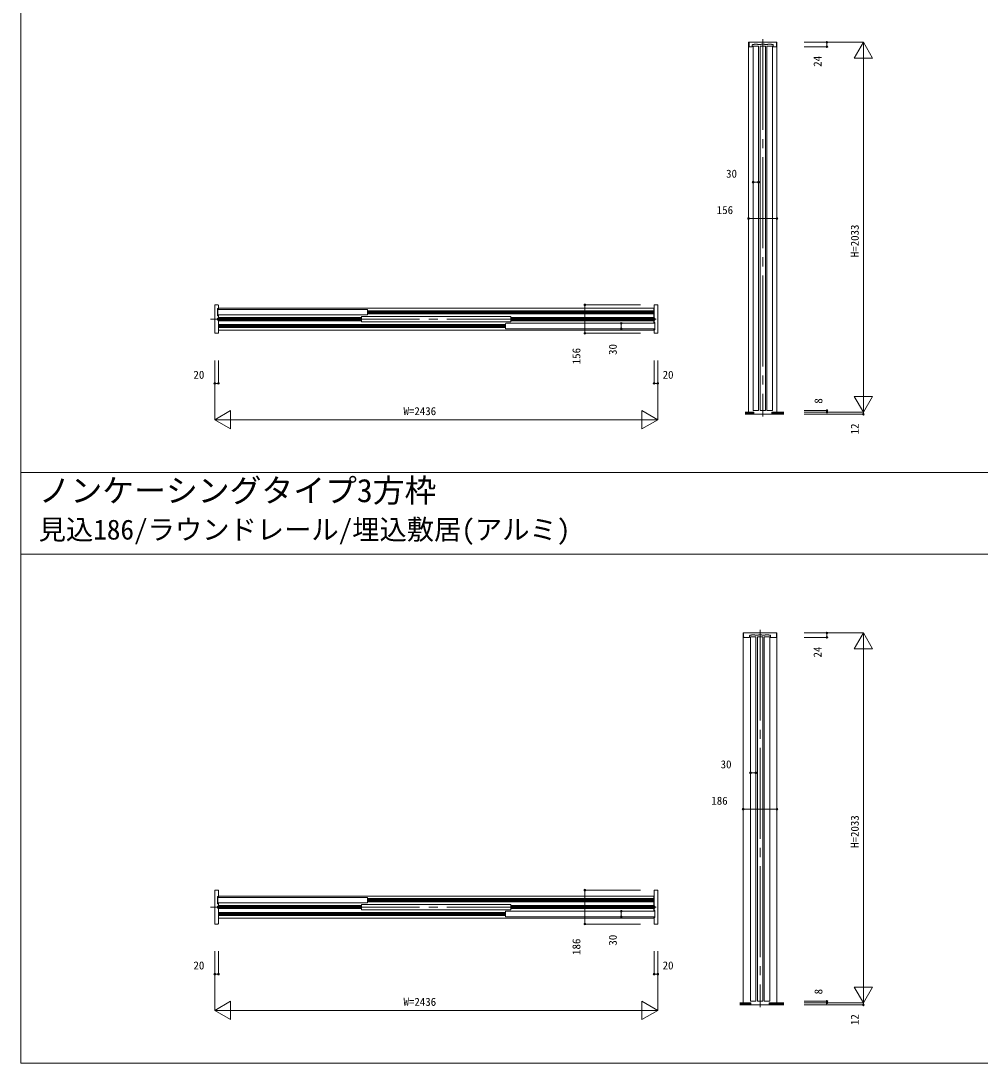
# Model space of a CAD drawing. Units: millimetres, scale not verified. Extents: x -14341 to 14341, y -10000 to 10000.
# Drawn here: x -14341 to -9065, y -10000 to -4269 of the extents above; entities that cross this region are included whole.
import ezdxf
from ezdxf.enums import TextEntityAlignment as Align

# ---------------------------------------------------------------- set-up
doc = ezdxf.new("R2010")
doc.units = ezdxf.units.MM
doc.header["$LTSCALE"] = 50
doc.linetypes.add('USER1', pattern=[13, 10, -1, 1, -1])
doc.layers.add('0-0_0', color=7, linetype='Continuous')
for name, color, linetype, lineweight in [('0-1_YKK_F1', 7, 'Continuous', 18), ('0-4_YKK_N1', 2, 'Continuous', 18), ('0-5_YKK_B1', 4, 'Continuous', 18), ('0-6_YKK_Z1', 7, 'Continuous', 18)]:
    doc.layers.add(name, color=color, linetype=linetype, lineweight=lineweight)
doc.styles.add('ＭＳ ゴシック', font='')
doc.styles.get('ＭＳ ゴシック').set_extended_font_data('MS Gothic')

msp = doc.modelspace()

# ---------------------------------------------------------------- linework, layer by layer
at = {"layer": '0-1_YKK_F1'}
for p, q in [((-14340.51, -10000), (-14340.51, 10000)), ((-14340.51, -6752.5), (14159.49, -6752.5)), ((-14340.51, -7202.5), (14159.49, -7202.5)), ((-14340.51, -10000), (14340.51, -10000))]:
    msp.add_line(p, q, dxfattribs=at)
at = {"layer": '0-4_YKK_N1'}
for p, q in [((-10032.01, -4387.5), (-9707.01, -4387.5)), ((-10032.01, -4411.5), (-9907.01, -4411.5)), ((-9907.01, -4387.5), (-9907.01, -4411.5)), ((-9757.01, -4474.1), (-9707.01, -4387.5)), ((-9707.01, -6420.5), (-9707.01, -4387.5)), ((-9707.01, -4387.5), (-9657.01, -4474.1)), ((-9757.01, -4474.1), (-9657.01, -4474.1)), ((-10283.01, -5156.88), (-10313.01, -5156.88)), ((-10338.01, -5356.88), (-10182.01, -5356.88)), ((-11238.01, -5987.5), (-11238.01, -5831.5)), ((-10933.01, -5831.5), (-11238.01, -5831.5)), ((-11038.01, -5962.5), (-11038.01, -5932.5)), ((-10933.01, -5987.5), (-11238.01, -5987.5)), ((-13274.01, -6137.5), (-13274.01, -6462.5)), ((-13254.01, -6137.5), (-13254.01, -6262.5)), ((-10858.01, -6137.5), (-10858.01, -6262.5)), ((-10838.01, -6137.5), (-10838.01, -6462.5)), ((-13274.01, -6262.5), (-13254.01, -6262.5)), ((-10838.01, -6262.5), (-10858.01, -6262.5)), ((-9757.01, -6333.9), (-9657.01, -6333.9)), ((-13274.01, -6462.5), (-13187.41, -6412.5)), ((-13187.41, -6412.5), (-13187.41, -6512.5)), ((-10924.61, -6412.5), (-10924.61, -6512.5)), ((-10924.61, -6412.5), (-10838.01, -6462.5)), ((-10032.01, -6412.5), (-9907.01, -6412.5)), ((-9907.01, -6412.5), (-9907.01, -6420.5)), ((-13274.01, -6462.5), (-10838.01, -6462.5)), ((-13274.01, -6462.5), (-13187.41, -6512.5)), ((-10924.61, -6512.5), (-10838.01, -6462.5)), ((-10032.01, -6420.5), (-9707.01, -6420.5)), ((-10032.01, -6432.5), (-9707.01, -6432.5)), ((-9707.01, -6420.5), (-9707.01, -6432.5)), ((-10032.01, -7635), (-9707.01, -7635)), ((-10032.01, -7659), (-9907.01, -7659)), ((-9907.01, -7635), (-9907.01, -7659)), ((-9757.01, -7721.6), (-9707.01, -7635)), ((-9707.01, -9668), (-9707.01, -7635)), ((-9707.01, -7635), (-9657.01, -7721.6)), ((-9757.01, -7721.6), (-9657.01, -7721.6)), ((-10298.01, -8404.38), (-10328.01, -8404.38)), ((-10368.01, -8604.38), (-10182.01, -8604.38)), ((-11238.01, -9235), (-11238.01, -9049)), ((-10933.01, -9049), (-11238.01, -9049)), ((-11038.01, -9195), (-11038.01, -9165)), ((-10933.01, -9235), (-11238.01, -9235)), ((-13274.01, -9385), (-13274.01, -9710)), ((-13254.01, -9385), (-13254.01, -9510)), ((-10858.01, -9385), (-10858.01, -9510)), ((-10838.01, -9385), (-10838.01, -9710)), ((-13274.01, -9510), (-13254.01, -9510)), ((-10838.01, -9510), (-10858.01, -9510)), ((-9757.01, -9581.4), (-9657.01, -9581.4)), ((-13274.01, -9710), (-13187.41, -9660)), ((-13187.41, -9660), (-13187.41, -9760)), ((-10924.61, -9660), (-10924.61, -9760)), ((-10924.61, -9660), (-10838.01, -9710)), ((-10032.01, -9660), (-9907.01, -9660)), ((-10032.01, -9668), (-9707.01, -9668)), ((-10032.01, -9680), (-9707.01, -9680)), ((-9907.01, -9660), (-9907.01, -9668)), ((-9707.01, -9668), (-9707.01, -9680)), ((-13274.01, -9710), (-10838.01, -9710)), ((-13274.01, -9710), (-13187.41, -9760)), ((-10924.61, -9760), (-10838.01, -9710))]:
    msp.add_line(p, q, dxfattribs=at)
for points in [[(-9757.01, -6333.9), (-9707.01, -6420.5), (-9657.01, -6333.9)], [(-9757.01, -9581.4), (-9707.01, -9668), (-9657.01, -9581.4)]]:
    msp.add_lwpolyline(points, dxfattribs=at)
for centre in [(-9907.01, -4387.5), (-9907.01, -4411.5), (-10313.01, -5156.88), (-10283.01, -5156.88), (-10338.01, -5356.88), (-10182.01, -5356.88), (-11238.01, -5831.5), (-11038.01, -5932.5), (-11038.01, -5962.5), (-11238.01, -5987.5), (-13274.01, -6262.5), (-13254.01, -6262.5), (-10858.01, -6262.5), (-10838.01, -6262.5), (-9907.01, -6412.5), (-9907.01, -6420.5), (-9707.01, -6432.5), (-9907.01, -7635), (-9907.01, -7659), (-10328.01, -8404.38), (-10298.01, -8404.38), (-10368.01, -8604.38), (-10182.01, -8604.38), (-11238.01, -9049), (-11038.01, -9165), (-11038.01, -9195), (-11238.01, -9235), (-13274.01, -9510), (-13254.01, -9510), (-10858.01, -9510), (-10838.01, -9510), (-9907.01, -9660), (-9907.01, -9668), (-9707.01, -9680)]:
    msp.add_circle(centre, 5, dxfattribs=at)
at = {"layer": '0-5_YKK_B1'}
for p, q in [((-10338.01, -4387.5), (-10182.01, -4387.5)), ((-10338.01, -6420.5), (-10338.01, -4387.5)), ((-10313.01, -4408.5), (-10313.01, -6412.5)), ((-10283.01, -4408.5), (-10313.01, -4408.5)), ((-10283.01, -4408.5), (-10283.01, -6412.5)), ((-10275.01, -4408.5), (-10275.01, -6412.5)), ((-10245.01, -4408.5), (-10275.01, -4408.5)), ((-10245.01, -4408.5), (-10245.01, -6412.5)), ((-10237.01, -4408.5), (-10237.01, -6412.5)), ((-10207.01, -4408.5), (-10237.01, -4408.5)), ((-10207.01, -4408.5), (-10207.01, -6412.5)), ((-10202.31, -4402.3), (-10202.31, -4411)), ((-10182.01, -6420.5), (-10182.01, -4387.5)), ((-13254.01, -5850.5), (-13254.01, -5833.5)), ((-13259.01, -5889.5), (-13259.01, -5853.5)), ((-13257.51, -5858.5), (-13255.51, -5856.5)), ((-13257.51, -5858.5), (-13257.51, -5884.5)), ((-13255.51, -5886.5), (-13257.51, -5884.5)), ((-13257.01, -5851.5), (-13255.01, -5851.5)), ((-13255.01, -5891.5), (-13257.01, -5891.5)), ((-12436.51, -5856.5), (-13255.51, -5856.5)), ((-12436.51, -5886.5), (-13255.51, -5886.5)), ((-13253.01, -5849), (-13253.01, -5856.5)), ((-10859.01, -5849), (-13253.01, -5849)), ((-13253.01, -5886.5), (-13253.01, -5970)), ((-12466.51, -5901), (-13253.01, -5901)), ((-12466.51, -5896.5), (-12464.51, -5894.5)), ((-12466.51, -5896.5), (-12466.51, -5922.5)), ((-11647.51, -5894.5), (-12464.51, -5894.5)), ((-12436.51, -5856.5), (-12434.51, -5858.5)), ((-12436.51, -5886.5), (-12434.51, -5884.5)), ((-12434.51, -5884.5), (-12434.51, -5858.5)), ((-10859.01, -5863), (-12434.51, -5863)), ((-12434.51, -5865.6), (-10859.01, -5865.6)), ((-12434.51, -5869.8), (-10859.01, -5869.8)), ((-12434.51, -5873.2), (-10859.01, -5873.2)), ((-10859.01, -5877.4), (-12434.51, -5877.4)), ((-10859.01, -5880), (-12434.51, -5880)), ((-11647.51, -5894.5), (-11645.51, -5896.5)), ((-11645.51, -5922.5), (-11645.51, -5896.5)), ((-10859.01, -5901), (-11645.51, -5901)), ((-10859.01, -5849), (-10859.01, -5932.5)), ((-12466.51, -5903.6), (-13253.01, -5903.6)), ((-12466.51, -5907.8), (-13253.01, -5907.8)), ((-12466.51, -5911.2), (-13253.01, -5911.2)), ((-12466.51, -5915.4), (-13253.01, -5915.4)), ((-12466.51, -5918), (-13253.01, -5918)), ((-11675.51, -5939), (-13253.01, -5939)), ((-11675.51, -5941.6), (-13253.01, -5941.6)), ((-11675.51, -5945.8), (-13253.01, -5945.8)), ((-11675.51, -5949.2), (-13253.01, -5949.2)), ((-11675.51, -5953.4), (-13253.01, -5953.4)), ((-11675.51, -5956), (-13253.01, -5956)), ((-12464.51, -5924.5), (-12466.51, -5922.5)), ((-11647.51, -5924.5), (-12464.51, -5924.5)), ((-11675.51, -5934.5), (-11673.51, -5932.5)), ((-11675.51, -5934.5), (-11675.51, -5960.5)), ((-10856.51, -5932.5), (-11673.51, -5932.5)), ((-11647.51, -5924.5), (-11645.51, -5922.5)), ((-10859.01, -5903.6), (-11645.51, -5903.6)), ((-10859.01, -5907.8), (-11645.51, -5907.8)), ((-10859.01, -5911.2), (-11645.51, -5911.2)), ((-10859.01, -5915.4), (-11645.51, -5915.4)), ((-10859.01, -5918), (-11645.51, -5918)), ((-10857.01, -5927.5), (-10855.01, -5927.5)), ((-10856.51, -5932.5), (-10854.51, -5934.5)), ((-10854.51, -5960.5), (-10854.51, -5934.5)), ((-10853.01, -5929.5), (-10853.01, -5965.5)), ((-13253.01, -5970), (-10859.01, -5970)), ((-11673.51, -5962.5), (-11675.51, -5960.5)), ((-10856.51, -5962.5), (-11673.51, -5962.5)), ((-10859.01, -5962.5), (-10859.01, -5970)), ((-10858.01, -5968.5), (-10858.01, -5985.5)), ((-10855.01, -5967.5), (-10857.01, -5967.5)), ((-10856.51, -5962.5), (-10854.51, -5960.5)), ((-10313.01, -6412.5), (-10283.01, -6412.5)), ((-10275.01, -6412.5), (-10245.01, -6412.5)), ((-10237.01, -6412.5), (-10207.01, -6412.5)), ((-10368.01, -7635), (-10182.01, -7635)), ((-10368.01, -9668), (-10368.01, -7635)), ((-10328.01, -7656), (-10328.01, -9660)), ((-10298.01, -7656), (-10328.01, -7656)), ((-10298.01, -7656), (-10298.01, -9660)), ((-10290.01, -7656), (-10290.01, -9660)), ((-10260.01, -7656), (-10290.01, -7656)), ((-10260.01, -7656), (-10260.01, -9660)), ((-10252.01, -7656), (-10252.01, -9660)), ((-10222.01, -7656), (-10252.01, -7656)), ((-10222.01, -7656), (-10222.01, -9660)), ((-10217.31, -7649.8), (-10217.31, -7658.5)), ((-10182.01, -9668), (-10182.01, -7635)), ((-13254.01, -9083), (-13254.01, -9051)), ((-13259.01, -9122), (-13259.01, -9086)), ((-13257.51, -9091), (-13255.51, -9089)), ((-13257.51, -9091), (-13257.51, -9117)), ((-13257.01, -9084), (-13255.01, -9084)), ((-12436.51, -9089), (-13255.51, -9089)), ((-13253.01, -9081.5), (-13253.01, -9089)), ((-10859.01, -9081.5), (-13253.01, -9081.5)), ((-12436.51, -9089), (-12434.51, -9091)), ((-12434.51, -9117), (-12434.51, -9091)), ((-10859.01, -9095.5), (-12434.51, -9095.5)), ((-12434.51, -9098.1), (-10859.01, -9098.1)), ((-12434.51, -9102.3), (-10859.01, -9102.3)), ((-12434.51, -9105.7), (-10859.01, -9105.7)), ((-10859.01, -9109.9), (-12434.51, -9109.9)), ((-10859.01, -9081.5), (-10859.01, -9165)), ((-13255.51, -9119), (-13257.51, -9117)), ((-13255.01, -9124), (-13257.01, -9124)), ((-12436.51, -9119), (-13255.51, -9119)), ((-13253.01, -9119), (-13253.01, -9202.5)), ((-12466.51, -9133.5), (-13253.01, -9133.5)), ((-12466.51, -9136.1), (-13253.01, -9136.1)), ((-12466.51, -9140.3), (-13253.01, -9140.3)), ((-12466.51, -9143.7), (-13253.01, -9143.7)), ((-12466.51, -9147.9), (-13253.01, -9147.9)), ((-12466.51, -9150.5), (-13253.01, -9150.5)), ((-12466.51, -9129), (-12464.51, -9127)), ((-12466.51, -9129), (-12466.51, -9155)), ((-12464.51, -9157), (-12466.51, -9155)), ((-11647.51, -9127), (-12464.51, -9127)), ((-11647.51, -9157), (-12464.51, -9157)), ((-12436.51, -9119), (-12434.51, -9117)), ((-10859.01, -9112.5), (-12434.51, -9112.5)), ((-11675.51, -9167), (-11673.51, -9165)), ((-11675.51, -9167), (-11675.51, -9193)), ((-10856.51, -9165), (-11673.51, -9165)), ((-11647.51, -9127), (-11645.51, -9129)), ((-11647.51, -9157), (-11645.51, -9155)), ((-11645.51, -9155), (-11645.51, -9129)), ((-10859.01, -9133.5), (-11645.51, -9133.5)), ((-10859.01, -9136.1), (-11645.51, -9136.1)), ((-10859.01, -9140.3), (-11645.51, -9140.3)), ((-10859.01, -9143.7), (-11645.51, -9143.7)), ((-10859.01, -9147.9), (-11645.51, -9147.9)), ((-10859.01, -9150.5), (-11645.51, -9150.5)), ((-10857.01, -9160), (-10855.01, -9160)), ((-10856.51, -9165), (-10854.51, -9167)), ((-10854.51, -9193), (-10854.51, -9167)), ((-10853.01, -9162), (-10853.01, -9198)), ((-11675.51, -9171.5), (-13253.01, -9171.5)), ((-11675.51, -9174.1), (-13253.01, -9174.1)), ((-11675.51, -9178.3), (-13253.01, -9178.3)), ((-11675.51, -9181.7), (-13253.01, -9181.7)), ((-11675.51, -9185.9), (-13253.01, -9185.9)), ((-11675.51, -9188.5), (-13253.01, -9188.5)), ((-13253.01, -9202.5), (-10859.01, -9202.5)), ((-11673.51, -9195), (-11675.51, -9193)), ((-10856.51, -9195), (-11673.51, -9195)), ((-10859.01, -9195), (-10859.01, -9202.5)), ((-10858.01, -9201), (-10858.01, -9233)), ((-10855.01, -9200), (-10857.01, -9200)), ((-10856.51, -9195), (-10854.51, -9193)), ((-10328.01, -9660), (-10298.01, -9660)), ((-10290.01, -9660), (-10260.01, -9660)), ((-10252.01, -9660), (-10222.01, -9660))]:
    msp.add_line(p, q, dxfattribs=at)
for points in [[(-10184.51, -4409.5), (-10184.51, -4387.5), (-10335.51, -4387.5), (-10335.51, -4409.5)], [(-10333.51, -4411.5), (-10318.21, -4411.5), (-10317.71, -4411), (-10317.71, -4402.3)], [(-10315.71, -4400.3), (-10307.51, -4400.3), (-10307.51, -4397.5), (-10288.51, -4397.5), (-10288.51, -4400.3), (-10269.51, -4400.3), (-10269.51, -4397.5), (-10250.51, -4397.5), (-10250.51, -4400.3), (-10231.51, -4400.3), (-10231.51, -4397.5), (-10212.51, -4397.5), (-10212.51, -4400.3), (-10204.31, -4400.3)], [(-10202.31, -4411), (-10201.81, -4411.5), (-10186.51, -4411.5)], [(-13256.01, -5831.5), (-13274.01, -5831.5), (-13274.01, -5856.5), (-13274.01, -5962.5), (-13274.01, -5987.5), (-13256.01, -5987.5)], [(-10858.01, -5833.5), (-10858.01, -5903), (-10857.51, -5903.5), (-10853.01, -5903.5), (-10853.01, -5904.5), (-10853.01, -5914.5), (-10853.01, -5915.5), (-10857.51, -5915.5)], [(-10856.01, -5987.5), (-10838.01, -5987.5), (-10838.01, -5962.5), (-10838.01, -5856.5), (-10838.01, -5831.5), (-10856.01, -5831.5)], [(-13254.51, -5903.5), (-13254.01, -5903), (-13254.01, -5892.5)], [(-13254.01, -5985.5), (-13254.01, -5916), (-13254.51, -5915.5), (-13259.01, -5915.5), (-13259.01, -5914.5), (-13259.01, -5904.5), (-13259.01, -5903.5), (-13254.51, -5903.5)], [(-10857.51, -5915.5), (-10858.01, -5916), (-10858.01, -5926.5)], [(-10184.51, -7657), (-10184.51, -7635), (-10365.51, -7635), (-10365.51, -7657)], [(-10363.51, -7659), (-10333.21, -7659), (-10332.71, -7658.5), (-10332.71, -7649.8)], [(-10330.71, -7647.8), (-10322.51, -7647.8), (-10322.51, -7645), (-10303.51, -7645), (-10303.51, -7647.8), (-10284.51, -7647.8), (-10284.51, -7645), (-10265.51, -7645), (-10265.51, -7647.8), (-10246.51, -7647.8), (-10246.51, -7645), (-10227.51, -7645), (-10227.51, -7647.8), (-10219.31, -7647.8)], [(-10217.31, -7658.5), (-10216.81, -7659), (-10186.51, -7659)], [(-13256.01, -9049), (-13274.01, -9049), (-13274.01, -9089), (-13274.01, -9195), (-13274.01, -9235), (-13256.01, -9235)], [(-10858.01, -9051), (-10858.01, -9135.5), (-10857.51, -9136), (-10853.01, -9136), (-10853.01, -9137), (-10853.01, -9147), (-10853.01, -9148), (-10857.51, -9148)], [(-10856.01, -9235), (-10838.01, -9235), (-10838.01, -9195), (-10838.01, -9089), (-10838.01, -9049), (-10856.01, -9049)], [(-13254.01, -9233), (-13254.01, -9148.5), (-13254.51, -9148), (-13259.01, -9148), (-13259.01, -9147), (-13259.01, -9137), (-13259.01, -9136), (-13254.51, -9136)], [(-13254.51, -9136), (-13254.01, -9135.5), (-13254.01, -9125)], [(-10857.51, -9148), (-10858.01, -9148.5), (-10858.01, -9159)]]:
    msp.add_lwpolyline(points, dxfattribs=at)
for centre, radius, start, end in [((-10333.51, -4409.5), 2, 180.00001, 270.00001), ((-10315.71, -4402.3), 2, 90, 180), ((-10204.31, -4402.3), 2, 0, 90), ((-10186.51, -4409.5), 2, 270, 0), ((-13256.01, -5833.5), 2, 0, 90), ((-10856.01, -5833.5), 2, 90, 180), ((-13257.01, -5853.5), 2, 90, 180), ((-13257.01, -5889.5), 2, 180, 270), ((-13255.01, -5850.5), 1, 270, 0), ((-13255.01, -5892.5), 1, 0, 90), ((-10857.01, -5926.5), 1, 180, 270), ((-10855.01, -5929.5), 2, 0, 90), ((-13256.01, -5985.5), 2, 270, 0), ((-10857.01, -5968.5), 1, 90, 180), ((-10856.01, -5985.5), 2, 180, 270), ((-10855.01, -5965.5), 2, 270, 0), ((-10363.51, -7657), 2, 180.00001, 270.00001), ((-10330.71, -7649.8), 2, 90, 180), ((-10219.31, -7649.8), 2, 0, 90), ((-10186.51, -7657), 2, 270, 0), ((-13256.01, -9051), 2, 0, 90), ((-10856.01, -9051), 2, 90, 180), ((-13257.01, -9086), 2, 90, 180), ((-13255.01, -9083), 1, 270, 0), ((-13257.01, -9122), 2, 180, 270), ((-13255.01, -9125), 1, 0, 90), ((-10857.01, -9159), 1, 180, 270), ((-10855.01, -9162), 2, 0, 90), ((-10857.01, -9201), 1, 90, 180), ((-10855.01, -9198), 2, 270, 0), ((-13256.01, -9233), 2, 270, 0), ((-10856.01, -9233), 2, 180, 270)]:
    msp.add_arc(centre, radius, start, end, dxfattribs=at)
at = {"layer": '0-6_YKK_Z1', "linetype": 'USER1'}
for p, q in [((-10260.01, -4369.5), (-10260.01, -6443.98)), ((-13297.25, -5909.5), (-10813.75, -5909.5)), ((-10275.01, -7617), (-10275.01, -9691.48)), ((-13297.25, -9142), (-10813.75, -9142))]:
    msp.add_line(p, q, dxfattribs=at)
at = {"layer": '0-6_YKK_Z1'}
for p, q in [((-10143.96, -6432.5), (-10356.72, -6432.5)), ((-10356.64, -6420.5), (-10310.01, -6420.5)), ((-10356.64, -6422.9), (-10310.01, -6422.9)), ((-10356.64, -6425.3), (-10310.01, -6425.3)), ((-10356.64, -6427.7), (-10310.01, -6427.7)), ((-10356.64, -6430.1), (-10310.01, -6430.1)), ((-10310.01, -6420.5), (-10310.01, -6432.5)), ((-10143.96, -6420.5), (-10210.01, -6420.5)), ((-10210.01, -6420.5), (-10210.01, -6432.5)), ((-10143.96, -6422.9), (-10210.01, -6422.9)), ((-10143.96, -6425.3), (-10210.01, -6425.3)), ((-10143.96, -6427.7), (-10210.01, -6427.7)), ((-10143.96, -6430.1), (-10210.01, -6430.1)), ((-10143.96, -9680), (-10386.72, -9680)), ((-10386.64, -9668), (-10325.01, -9668)), ((-10386.64, -9670.4), (-10325.01, -9670.4)), ((-10386.64, -9672.8), (-10325.01, -9672.8)), ((-10386.64, -9675.2), (-10325.01, -9675.2)), ((-10386.64, -9677.6), (-10325.01, -9677.6)), ((-10325.01, -9668), (-10325.01, -9680)), ((-10143.96, -9668), (-10225.01, -9668)), ((-10225.01, -9668), (-10225.01, -9680)), ((-10143.96, -9670.4), (-10225.01, -9670.4)), ((-10143.96, -9672.8), (-10225.01, -9672.8)), ((-10143.96, -9675.2), (-10225.01, -9675.2)), ((-10143.96, -9677.6), (-10225.01, -9677.6))]:
    msp.add_line(p, q, dxfattribs=at)

# ---------------------------------------------------------------- texts
at = {"layer": '0-0_0', "style": 'ＭＳ ゴシック'}
for s, height, p in [('ノンケーシングタイプ3方枠', 128.3, (-14242.51, -6954.22)), ('見込186/ラウンドレール/埋込敷居(アルミ)', 110, (-14242.51, -7154.27))]:
    msp.add_text(s, height=height, dxfattribs=at).set_placement(p, align=Align.BOTTOM_LEFT)
at = {"layer": '0-4_YKK_N1', "color": 7, "style": 'ＭＳ ゴシック'}
for s, p in [('24', (-9923.88, -4522.03)), ('H=2033', (-9719.01, -5569)), ('156', (-11250.01, -6157.57)), ('30', (-11050.01, -6106.25)), ('8', (-9919.01, -6374.35)), ('12', (-9719.01, -6543.16)), ('24', (-9923.88, -7769.53)), ('H=2033', (-9719.01, -8816.5)), ('186', (-11250.01, -9405.07)), ('30', (-11050.01, -9353.75)), ('8', (-9919.01, -9621.85)), ('12', (-9719.01, -9790.66))]:
    msp.add_text(s, height=43.99, rotation=90, dxfattribs=at).set_placement(p, align=Align.BOTTOM_LEFT)
for s, p in [('30', (-10461.79, -5144.88)), ('156', (-10513.18, -5344.88)), ('20', (-13391.21, -6250.5)), ('20', (-10810.81, -6250.5)), ('W=2436', (-12236.01, -6450.5)), ('30', (-10491.79, -8392.38)), ('186', (-10543.18, -8592.38)), ('20', (-13391.21, -9498)), ('20', (-10810.81, -9498)), ('W=2436', (-12236.01, -9698))]:
    msp.add_text(s, height=43.99, dxfattribs=at).set_placement(p, align=Align.BOTTOM_LEFT)

doc.saveas('drawing.dxf')
